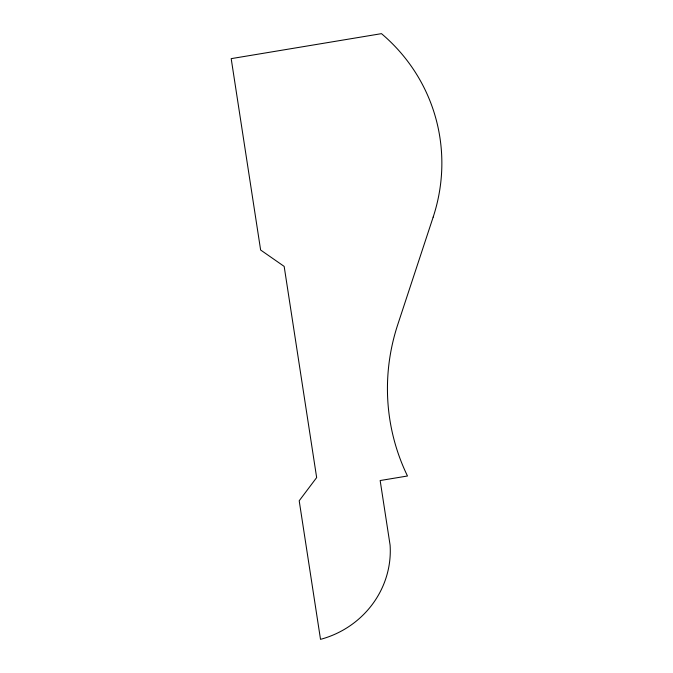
<?xml version="1.0" encoding="UTF-8"?>
<svg xmlns="http://www.w3.org/2000/svg" width="673" height="673" viewBox="0 0 673 673"><rect width="100%" height="100%" fill="white"/><g stroke="black" fill="none" stroke-linecap="round" stroke-linejoin="round"><path stroke-width="1.01" d="M433.16 217.118L397.76 324.596A215.671 207.52 -18.3 0 0 407.485 475.996L380.161 480.539L390.096 545.13A92.79 89.282 -18.3 0 1 320.516 639.35L299.199 500.771L316.655 477.569L284.166 266.399L260.628 250.011L231.192 58.644L381.473 33.65A181.794 174.921 -18.3 0 1 433.16 217.118"/></g></svg>
